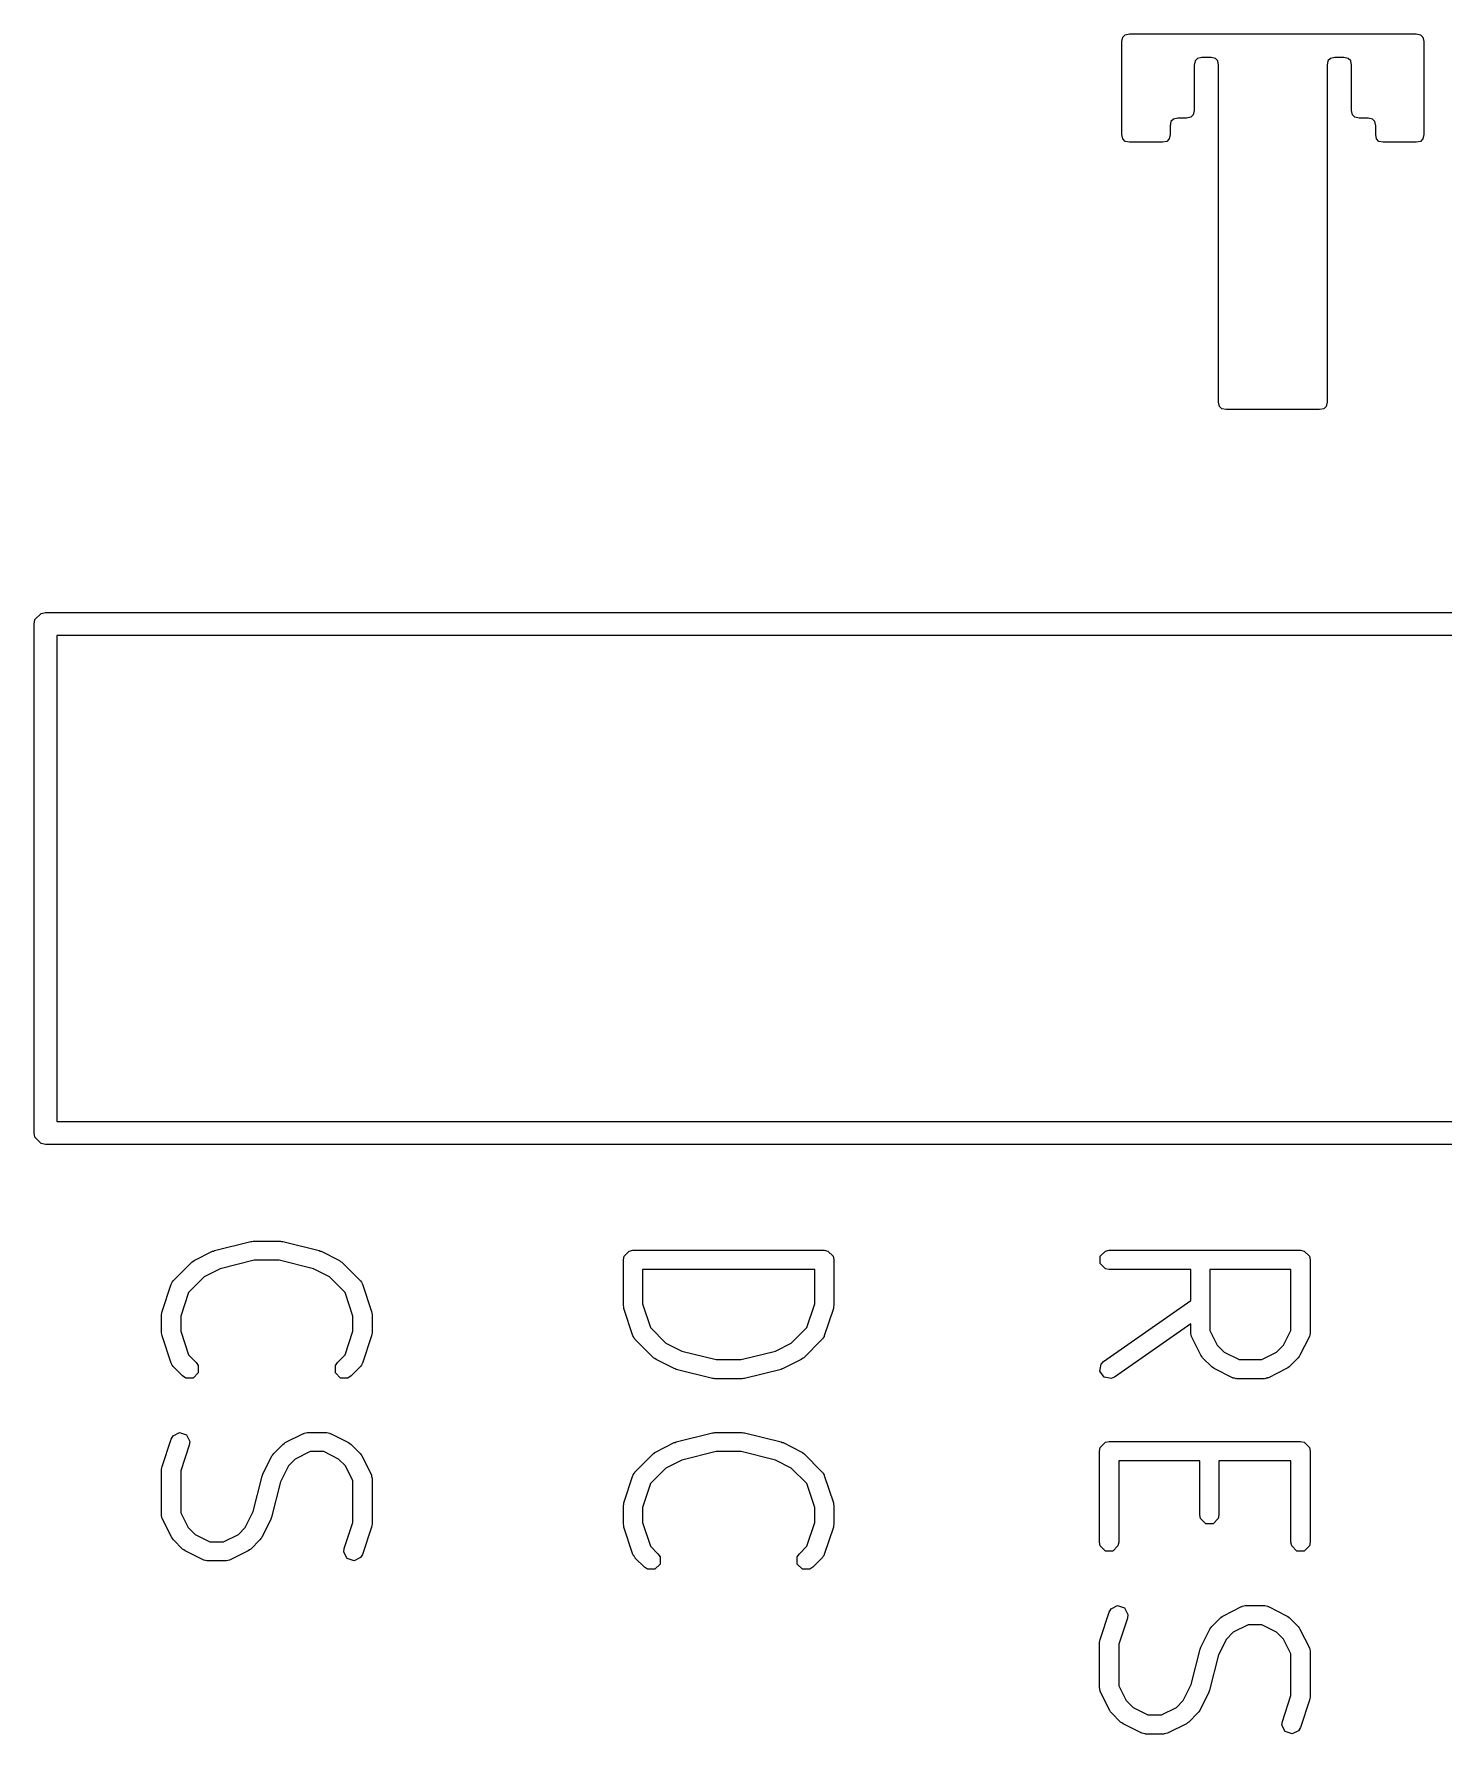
# Model space of a CAD drawing. Header units: millimetres. Extents: x 60 to 220, y -152 to -53.
# Drawn here: x 132.01 to 139.38, y -62.47 to -53.59 of the extents above; entities that cross this region are included whole.
import ezdxf

# ---------------------------------------------------------------- set-up
doc = ezdxf.new("R2010")
doc.units = ezdxf.units.MM
doc.layers.add('F.Silkscreen', color=41, linetype='CONTINUOUS', true_color=0xf2eda1)

msp = doc.modelspace()

# ---------------------------------------------------------------- linework, layer by layer
at = {"layer": 'F.Silkscreen', "linetype": 'CONTINUOUS'}
for p, q in [((137.711107, -53.590053), (137.733803, -53.585387)), ((137.733803, -53.585387), (139.232142, -53.585387)), ((139.232142, -53.585387), (139.254777, -53.590048)), ((137.69387, -53.625046), (137.698541, -53.602558)), ((137.69387, -54.111395), (137.69387, -53.625046)), ((137.698541, -53.602558), (137.711107, -53.590053)), ((139.254777, -53.590048), (139.267319, -53.602549)), ((139.267319, -53.602549), (139.271984, -53.625046)), ((139.271984, -53.625046), (139.271984, -54.111395)), ((138.076361, -53.72574), (138.071683, -53.748419)), ((138.071683, -53.748419), (138.071683, -53.985548)), ((138.088915, -53.713165), (138.076361, -53.72574)), ((138.111525, -53.708485), (138.088915, -53.713165)), ((138.159793, -53.708485), (138.111525, -53.708485)), ((138.182412, -53.713159), (138.159793, -53.708485)), ((138.194962, -53.725709), (138.182412, -53.713159)), ((138.199635, -53.748328), (138.194962, -53.725709)), ((138.199635, -55.509257), (138.199635, -53.748328)), ((138.770892, -53.725709), (138.766218, -53.748328)), ((138.766218, -53.748328), (138.766218, -55.509257)), ((138.783442, -53.713159), (138.770892, -53.725709)), ((138.80606, -53.708485), (138.783442, -53.713159)), ((138.85442, -53.708485), (138.80606, -53.708485)), ((138.87703, -53.713165), (138.85442, -53.708485)), ((138.889584, -53.72574), (138.87703, -53.713165)), ((138.894262, -53.748419), (138.889584, -53.72574)), ((138.894262, -53.985548), (138.894262, -53.748419)), ((137.962969, -54.030064), (137.950419, -54.042614)), ((137.985587, -54.02539), (137.962969, -54.030064)), ((138.031749, -54.02539), (137.985587, -54.02539)), ((138.054428, -54.020712), (138.031749, -54.02539)), ((138.067003, -54.008158), (138.054428, -54.020712)), ((138.071683, -53.985548), (138.067003, -54.008158)), ((138.898936, -54.008167), (138.894262, -53.985548)), ((138.911486, -54.020717), (138.898936, -54.008167)), ((138.934104, -54.02539), (138.911486, -54.020717)), ((138.980266, -54.02539), (138.934104, -54.02539)), ((139.002945, -54.030069), (138.980266, -54.02539)), ((139.01552, -54.042623), (139.002945, -54.030069)), ((137.698554, -54.134065), (137.69387, -54.111395)), ((137.945745, -54.111395), (137.94106, -54.134065)), ((137.950419, -54.042614), (137.945745, -54.065233)), ((137.945745, -54.065233), (137.945745, -54.111395)), ((139.0202, -54.065233), (139.01552, -54.042623)), ((139.0202, -54.111395), (139.0202, -54.065233)), ((139.024878, -54.134073), (139.0202, -54.111395)), ((139.271984, -54.111395), (139.267305, -54.134073)), ((137.711133, -54.146644), (137.698554, -54.134065)), ((137.733803, -54.151328), (137.711133, -54.146644)), ((137.905811, -54.151328), (137.733803, -54.151328)), ((137.928482, -54.146644), (137.905811, -54.151328)), ((137.94106, -54.134065), (137.928482, -54.146644)), ((139.037432, -54.146648), (139.024878, -54.134073)), ((139.060042, -54.151328), (139.037432, -54.146648)), ((139.232142, -54.151328), (139.060042, -54.151328)), ((139.254751, -54.146648), (139.232142, -54.151328)), ((139.267305, -54.134073), (139.254751, -54.146648)), ((138.204309, -55.531876), (138.199635, -55.509257)), ((138.216859, -55.544426), (138.204309, -55.531876)), ((138.761544, -55.531876), (138.748994, -55.544426)), ((138.766218, -55.509257), (138.761544, -55.531876)), ((138.239478, -55.5491), (138.216859, -55.544426)), ((138.726376, -55.5491), (138.239478, -55.5491)), ((138.748994, -55.544426), (138.726376, -55.5491)), ((132.047039, -56.614567), (132.07, -56.61)), ((132.07, -56.61), (149.91, -56.61)), ((132.01, -56.67), (132.014567, -56.647039)), ((132.01, -59.33), (132.01, -56.67)), ((132.014567, -56.647039), (132.047039, -56.614567)), ((132.13, -56.73), (132.13, -59.27)), ((149.85, -56.73), (132.13, -56.73)), ((132.13, -59.27), (149.85, -59.27)), ((132.014567, -59.352961), (132.01, -59.33)), ((132.047039, -59.385433), (132.014567, -59.352961)), ((132.07, -59.39), (132.047039, -59.385433)), ((149.91, -59.39), (132.07, -59.39)), ((132.952349, -59.945377), (133.142825, -59.897758)), ((133.142825, -59.897758), (133.148942, -59.89746)), ((133.148942, -59.89746), (133.154952, -59.896265)), ((133.154952, -59.896265), (133.297809, -59.896265)), ((133.297809, -59.896265), (133.303818, -59.89746)), ((133.303818, -59.89746), (133.309936, -59.897758)), ((133.309936, -59.897758), (133.500412, -59.945377)), ((132.846877, -59.996782), (132.942115, -59.949163)), ((132.942115, -59.949163), (132.947396, -59.947716)), ((132.947396, -59.947716), (132.952349, -59.945377)), ((133.500412, -59.945377), (133.505364, -59.947716)), ((133.505364, -59.947716), (133.510646, -59.949163)), ((133.510646, -59.949163), (133.605883, -59.996781)), ((135.08938, -59.993884), (135.093186, -59.97475)), ((135.093186, -59.97475), (135.120246, -59.94769)), ((135.120246, -59.94769), (135.13938, -59.943884)), ((135.13938, -59.943884), (136.13938, -59.943884)), ((136.13938, -59.943884), (136.158514, -59.94769)), ((136.158514, -59.94769), (136.185574, -59.97475)), ((136.185574, -59.97475), (136.18938, -59.993884)), ((137.581386, -59.97475), (137.608446, -59.94769)), ((137.581386, -60.013018), (137.581386, -59.97475)), ((137.608446, -59.94769), (137.62758, -59.943884)), ((137.62758, -59.943884), (138.62758, -59.943884)), ((138.62758, -59.943884), (138.646714, -59.94769)), ((138.646714, -59.94769), (138.673774, -59.97475)), ((138.673774, -59.97475), (138.67758, -59.993884)), ((132.738645, -60.101386), (132.833883, -60.006148)), ((132.833883, -60.006148), (132.840542, -60.001697)), ((132.840542, -60.001697), (132.846877, -59.996782)), ((132.981928, -60.041059), (132.898854, -60.082596)), ((133.161107, -59.996265), (132.981928, -60.041059)), ((133.291654, -59.996265), (133.161107, -59.996265)), ((133.470834, -60.04106), (133.291654, -59.996265)), ((133.553906, -60.082596), (133.470834, -60.04106)), ((133.605883, -59.996781), (133.612216, -60.001696)), ((133.612216, -60.001696), (133.618878, -60.006148)), ((133.618878, -60.006148), (133.714116, -60.101386)), ((135.08938, -60.231979), (135.08938, -59.993884)), ((136.08938, -60.043884), (135.18938, -60.043884)), ((135.18938, -60.043884), (135.18938, -60.223864)), ((136.08938, -60.223866), (136.08938, -60.043884)), ((136.18938, -59.993884), (136.18938, -60.231979)), ((137.608446, -60.040078), (137.581386, -60.013018)), ((137.62758, -60.043884), (137.608446, -60.040078)), ((138.053771, -60.043884), (137.62758, -60.043884)), ((138.053771, -60.205945), (138.053771, -60.043884)), ((138.57758, -60.043884), (138.153771, -60.043884)), ((138.153771, -60.043884), (138.153771, -60.363033)), ((138.57758, -60.363032), (138.57758, -60.043884)), ((138.67758, -59.993884), (138.67758, -60.374836)), ((132.678946, -60.263786), (132.726566, -60.120929)), ((132.726566, -60.120929), (132.727806, -60.118753)), ((132.727806, -60.117607), (132.732255, -60.110948)), ((132.727806, -60.118753), (132.727806, -60.117607)), ((132.732255, -60.110948), (132.736227, -60.103981)), ((132.736227, -60.103981), (132.737254, -60.103467)), ((132.737254, -60.103467), (132.738645, -60.101386)), ((132.817701, -60.163749), (132.77638, -60.287712)), ((132.898854, -60.082596), (132.817701, -60.163749)), ((133.635059, -60.163749), (133.553906, -60.082596)), ((133.67638, -60.287711), (133.635059, -60.163749)), ((133.714116, -60.101386), (133.715506, -60.103467)), ((133.715506, -60.103467), (133.716534, -60.103981)), ((133.716534, -60.103981), (133.720504, -60.110946)), ((133.720504, -60.110946), (133.724955, -60.117607)), ((133.724955, -60.117607), (133.724955, -60.118754)), ((133.724955, -60.118754), (133.726195, -60.12093)), ((133.726195, -60.12093), (133.773814, -60.263786)), ((135.090943, -60.23984), (135.08938, -60.231979)), ((135.091946, -60.247791), (135.090943, -60.23984)), ((135.139566, -60.390648), (135.091946, -60.247791)), ((135.18938, -60.223864), (135.230701, -60.347827)), ((136.048059, -60.347827), (136.08938, -60.223866)), ((136.186814, -60.247791), (136.139195, -60.390647)), ((136.187816, -60.23984), (136.186814, -60.247791)), ((136.18938, -60.231979), (136.187816, -60.23984)), ((137.598907, -60.52435), (138.053771, -60.205945)), ((132.67638, -60.279598), (132.677943, -60.271736)), ((132.67638, -60.374836), (132.67638, -60.279598)), ((132.677943, -60.271736), (132.678946, -60.263786)), ((132.77638, -60.287712), (132.77638, -60.366721)), ((133.67638, -60.366723), (133.67638, -60.287711)), ((133.773814, -60.263786), (133.774816, -60.271736)), ((133.774816, -60.271736), (133.77638, -60.279598)), ((133.77638, -60.279598), (133.77638, -60.374836)), ((138.053771, -60.328011), (137.656253, -60.606274)), ((138.053771, -60.374836), (138.053771, -60.328011)), ((132.677943, -60.382697), (132.67638, -60.374836)), ((132.678946, -60.390648), (132.677943, -60.382697)), ((132.726566, -60.533505), (132.678946, -60.390648)), ((132.77638, -60.366721), (132.817701, -60.490684)), ((133.635059, -60.490683), (133.67638, -60.366723)), ((133.773814, -60.390648), (133.726195, -60.533504)), ((133.774816, -60.382697), (133.773814, -60.390648)), ((133.77638, -60.374836), (133.774816, -60.382697)), ((135.140806, -60.392823), (135.139566, -60.390648)), ((135.140806, -60.39397), (135.140806, -60.392823)), ((135.145255, -60.400628), (135.140806, -60.39397)), ((135.149227, -60.407596), (135.145255, -60.400628)), ((135.150254, -60.408109), (135.149227, -60.407596)), ((135.151645, -60.410191), (135.150254, -60.408109)), ((135.246883, -60.505429), (135.151645, -60.410191)), ((135.230701, -60.347827), (135.311854, -60.42898)), ((135.311854, -60.42898), (135.394928, -60.470517)), ((135.883834, -60.470517), (135.966906, -60.428981)), ((135.966906, -60.428981), (136.048059, -60.347827)), ((136.127116, -60.410191), (136.031878, -60.505429)), ((136.128506, -60.408109), (136.127116, -60.410191)), ((136.129534, -60.407596), (136.128506, -60.408109)), ((136.133504, -60.40063), (136.129534, -60.407596)), ((136.137955, -60.39397), (136.133504, -60.40063)), ((136.139195, -60.390647), (136.137955, -60.392822)), ((136.137955, -60.392822), (136.137955, -60.39397)), ((138.054259, -60.377292), (138.053771, -60.374836)), ((138.053897, -60.378381), (138.054259, -60.377292)), ((138.056013, -60.386108), (138.053897, -60.378381)), ((138.057577, -60.39397), (138.056013, -60.386108)), ((138.058388, -60.394781), (138.057577, -60.39397)), ((138.05905, -60.397197), (138.058388, -60.394781)), ((138.106668, -60.492434), (138.05905, -60.397197)), ((138.153771, -60.363033), (138.192482, -60.440456)), ((138.538868, -60.440455), (138.57758, -60.363032)), ((138.672301, -60.397197), (138.624682, -60.492435)), ((138.672962, -60.394781), (138.672301, -60.397197)), ((138.673774, -60.39397), (138.672962, -60.394781)), ((138.675337, -60.386108), (138.673774, -60.39397)), ((138.677454, -60.378381), (138.675337, -60.386108)), ((138.67758, -60.374836), (138.677091, -60.377292)), ((138.677091, -60.377292), (138.677454, -60.378381)), ((132.817701, -60.490684), (132.856974, -60.529956)), ((133.595787, -60.529957), (133.635059, -60.490683)), ((135.253542, -60.509879), (135.246883, -60.505429)), ((135.259877, -60.514795), (135.253542, -60.509879)), ((135.355115, -60.562414), (135.259877, -60.514795)), ((135.394928, -60.470517), (135.574107, -60.515312)), ((135.574107, -60.515312), (135.704654, -60.515312)), ((135.704654, -60.515312), (135.883834, -60.470517)), ((136.018883, -60.514796), (135.923646, -60.562414)), ((136.025216, -60.50988), (136.018883, -60.514796)), ((136.031878, -60.505429), (136.025216, -60.50988)), ((138.111583, -60.498767), (138.106668, -60.492434)), ((138.116035, -60.505429), (138.111583, -60.498767)), ((138.163653, -60.553048), (138.116035, -60.505429)), ((138.192482, -60.440456), (138.228627, -60.4766)), ((138.228627, -60.4766), (138.306051, -60.515312)), ((138.306051, -60.515312), (138.425301, -60.515312)), ((138.425301, -60.515312), (138.502724, -60.4766)), ((138.502724, -60.4766), (138.538868, -60.440455)), ((138.615316, -60.50543), (138.567697, -60.553048)), ((138.61977, -60.498763), (138.615316, -60.50543)), ((138.624682, -60.492435), (138.61977, -60.498763)), ((132.727806, -60.53568), (132.726566, -60.533505)), ((132.727806, -60.536827), (132.727806, -60.53568)), ((132.732255, -60.543485), (132.727806, -60.536827)), ((132.736227, -60.550453), (132.732255, -60.543485)), ((132.737254, -60.550966), (132.736227, -60.550453)), ((132.738645, -60.553048), (132.737254, -60.550966)), ((132.786263, -60.600667), (132.738645, -60.553048)), ((132.802484, -60.611506), (132.786263, -60.600667)), ((132.867813, -60.584446), (132.840753, -60.611506)), ((132.856974, -60.529956), (132.867813, -60.546177)), ((132.867813, -60.546177), (132.867813, -60.584446)), ((133.584948, -60.546178), (133.595787, -60.529957)), ((133.584948, -60.584446), (133.584948, -60.546178)), ((133.612008, -60.611506), (133.584948, -60.584446)), ((133.666497, -60.600667), (133.650276, -60.611506)), ((133.714116, -60.553049), (133.666497, -60.600667)), ((133.715507, -60.550966), (133.714116, -60.553049)), ((133.716534, -60.550453), (133.715507, -60.550966)), ((133.7205, -60.543494), (133.716534, -60.550453)), ((133.724955, -60.536828), (133.7205, -60.543494)), ((133.726195, -60.533504), (133.724955, -60.535679)), ((133.724955, -60.535679), (133.724955, -60.536828)), ((135.360396, -60.56386), (135.355115, -60.562414)), ((135.365349, -60.5662), (135.360396, -60.56386)), ((135.555825, -60.613819), (135.365349, -60.5662)), ((135.913412, -60.5662), (135.722936, -60.613819)), ((135.918364, -60.56386), (135.913412, -60.5662)), ((135.923646, -60.562414), (135.918364, -60.56386)), ((137.578764, -60.576127), (137.585414, -60.538441)), ((137.600709, -60.607478), (137.578764, -60.576127)), ((137.585414, -60.538441), (137.598907, -60.52435)), ((137.638395, -60.614128), (137.600709, -60.607478)), ((137.656253, -60.606274), (137.638395, -60.614128)), ((138.170319, -60.557502), (138.163653, -60.553048)), ((138.176648, -60.562414), (138.170319, -60.557502)), ((138.271886, -60.610033), (138.176648, -60.562414)), ((138.554702, -60.562415), (138.459465, -60.610033)), ((138.561035, -60.557499), (138.554702, -60.562415)), ((138.567697, -60.553048), (138.561035, -60.557499)), ((132.840753, -60.611506), (132.802484, -60.611506)), ((133.650276, -60.611506), (133.612008, -60.611506)), ((135.561942, -60.614116), (135.555825, -60.613819)), ((135.567952, -60.615312), (135.561942, -60.614116)), ((135.710809, -60.615312), (135.567952, -60.615312)), ((135.716818, -60.614116), (135.710809, -60.615312)), ((135.722936, -60.613819), (135.716818, -60.614116)), ((138.274301, -60.610694), (138.271886, -60.610033)), ((138.275113, -60.611506), (138.274301, -60.610694)), ((138.282974, -60.613069), (138.275113, -60.611506)), ((138.290702, -60.615186), (138.282974, -60.613069)), ((138.29179, -60.614823), (138.290702, -60.615186)), ((138.294247, -60.615312), (138.29179, -60.614823)), ((138.437104, -60.615312), (138.294247, -60.615312)), ((138.43956, -60.614823), (138.437104, -60.615312)), ((138.440649, -60.615186), (138.43956, -60.614823)), ((138.448376, -60.613069), (138.440649, -60.615186)), ((138.456238, -60.611506), (138.448376, -60.613069)), ((138.457049, -60.610694), (138.456238, -60.611506)), ((138.459465, -60.610033), (138.457049, -60.610694)), ((132.678946, -61.07331), (132.726566, -60.930453)), ((132.726566, -60.930453), (132.736227, -60.913505)), ((132.736227, -60.913505), (132.770456, -60.896391)), ((132.770456, -60.896391), (132.80676, -60.908492)), ((132.821434, -60.962077), (132.77638, -61.097236)), ((132.80676, -60.908492), (132.823874, -60.942721)), ((132.823874, -60.942721), (132.821434, -60.962077)), ((133.262454, -61.006148), (133.310072, -60.958529)), ((133.310072, -60.958529), (133.316738, -60.954074)), ((133.316738, -60.954074), (133.323067, -60.949163)), ((133.323067, -60.949163), (133.418305, -60.901544)), ((133.418305, -60.901544), (133.42072, -60.900882)), ((133.42072, -60.900882), (133.421532, -60.900071)), ((133.421532, -60.900071), (133.429393, -60.898507)), ((133.429393, -60.898507), (133.437121, -60.896391)), ((133.437121, -60.896391), (133.438209, -60.896753)), ((133.438209, -60.896753), (133.440666, -60.896265)), ((133.440666, -60.896265), (133.535904, -60.896265)), ((133.535904, -60.896265), (133.53836, -60.896753)), ((133.53836, -60.896753), (133.539449, -60.896391)), ((133.539449, -60.896391), (133.547176, -60.898507)), ((133.547176, -60.898507), (133.555038, -60.900071)), ((133.555038, -60.900071), (133.555849, -60.900882)), ((133.555849, -60.900882), (133.558265, -60.901544)), ((133.558265, -60.901544), (133.653502, -60.949162)), ((133.653502, -60.949162), (133.659835, -60.954077)), ((133.659835, -60.954077), (133.666497, -60.958529)), ((133.666497, -60.958529), (133.714116, -61.006147)), ((135.259877, -60.996782), (135.355115, -60.949163)), ((135.355115, -60.949163), (135.360396, -60.947716)), ((135.360396, -60.947716), (135.365349, -60.945377)), ((135.365349, -60.945377), (135.555825, -60.897758)), ((135.555825, -60.897758), (135.561942, -60.89746)), ((135.561942, -60.89746), (135.567952, -60.896265)), ((135.567952, -60.896265), (135.710809, -60.896265)), ((135.710809, -60.896265), (135.716818, -60.89746)), ((135.716818, -60.89746), (135.722936, -60.897758)), ((135.722936, -60.897758), (135.913412, -60.945377)), ((135.913412, -60.945377), (135.918364, -60.947716)), ((135.918364, -60.947716), (135.923646, -60.949163)), ((135.923646, -60.949163), (136.018883, -60.996781)), ((137.581386, -60.97475), (137.608446, -60.94769)), ((137.608446, -60.94769), (137.62758, -60.943884)), ((137.62758, -60.943884), (138.62758, -60.943884)), ((138.62758, -60.943884), (138.646714, -60.94769)), ((138.646714, -60.94769), (138.673774, -60.97475)), ((133.205469, -61.11438), (133.253087, -61.019143)), ((133.253087, -61.019143), (133.258002, -61.012809)), ((133.258002, -61.012809), (133.262454, -61.006148)), ((133.375046, -61.034976), (133.338901, -61.07112)), ((133.45247, -60.996265), (133.375046, -61.034976)), ((133.524101, -60.996265), (133.45247, -60.996265)), ((133.601524, -61.034976), (133.524101, -60.996265)), ((133.637668, -61.071121), (133.601524, -61.034976)), ((133.714116, -61.006147), (133.71857, -61.012813)), ((133.71857, -61.012813), (133.723482, -61.019142)), ((133.723482, -61.019142), (133.771101, -61.11438)), ((135.151645, -61.101386), (135.246883, -61.006148)), ((135.246883, -61.006148), (135.253542, -61.001697)), ((135.253542, -61.001697), (135.259877, -60.996782)), ((135.394928, -61.041059), (135.311854, -61.082596)), ((135.574107, -60.996265), (135.394928, -61.041059)), ((135.704654, -60.996265), (135.574107, -60.996265)), ((135.883834, -61.04106), (135.704654, -60.996265)), ((135.966906, -61.082596), (135.883834, -61.04106)), ((136.018883, -60.996781), (136.025216, -61.001696)), ((136.025216, -61.001696), (136.031878, -61.006148)), ((136.031878, -61.006148), (136.127116, -61.101386)), ((137.57758, -60.993884), (137.581386, -60.97475)), ((137.57758, -61.470074), (137.57758, -60.993884)), ((138.10139, -61.043884), (137.67758, -61.043884)), ((137.67758, -61.043884), (137.67758, -61.470074)), ((138.10139, -61.327217), (138.10139, -61.043884)), ((138.57758, -61.043884), (138.20139, -61.043884)), ((138.20139, -61.043884), (138.20139, -61.327217)), ((138.57758, -61.470074), (138.57758, -61.043884)), ((138.673774, -60.97475), (138.67758, -60.993884)), ((138.67758, -60.993884), (138.67758, -61.470074)), ((132.67638, -61.089122), (132.677943, -61.08126)), ((132.67638, -61.327217), (132.67638, -61.089122)), ((132.677943, -61.08126), (132.678946, -61.07331)), ((132.77638, -61.097236), (132.77638, -61.315413)), ((133.155395, -61.309764), (133.201683, -61.124614)), ((133.201683, -61.124614), (133.204022, -61.119661)), ((133.204022, -61.119661), (133.205469, -61.11438)), ((133.338901, -61.07112), (133.297366, -61.154192)), ((133.67638, -61.148544), (133.637668, -61.071121)), ((133.771101, -61.11438), (133.771762, -61.116795)), ((133.771762, -61.116795), (133.772574, -61.117607)), ((133.772574, -61.117607), (133.774137, -61.125468)), ((133.774137, -61.125468), (133.776254, -61.133196)), ((133.776254, -61.133196), (133.775891, -61.134284)), ((133.775891, -61.134284), (133.77638, -61.136741)), ((133.77638, -61.136741), (133.77638, -61.374836)), ((135.091946, -61.263786), (135.139566, -61.120929)), ((135.139566, -61.120929), (135.140806, -61.118753)), ((135.140806, -61.117607), (135.145255, -61.110948)), ((135.140806, -61.118753), (135.140806, -61.117607)), ((135.145255, -61.110948), (135.149227, -61.103981)), ((135.149227, -61.103981), (135.150254, -61.103467)), ((135.150254, -61.103467), (135.151645, -61.101386)), ((135.311854, -61.082596), (135.230701, -61.163749)), ((136.048059, -61.163749), (135.966906, -61.082596)), ((136.127116, -61.101386), (136.128506, -61.103467)), ((136.128506, -61.103467), (136.129534, -61.103981)), ((136.129534, -61.103981), (136.133504, -61.110946)), ((136.133504, -61.110946), (136.137955, -61.117607)), ((136.137955, -61.117607), (136.137955, -61.118754)), ((136.137955, -61.118754), (136.139195, -61.12093)), ((136.139195, -61.12093), (136.186814, -61.263786)), ((133.297366, -61.154192), (133.251078, -61.339344)), ((133.67638, -61.366723), (133.67638, -61.148544)), ((135.230701, -61.163749), (135.18938, -61.287712)), ((136.08938, -61.287711), (136.048059, -61.163749)), ((132.77638, -61.315413), (132.815092, -61.392837)), ((133.113859, -61.392836), (133.155395, -61.309764)), ((135.08938, -61.279598), (135.090943, -61.271736)), ((135.08938, -61.374836), (135.08938, -61.279598)), ((135.090943, -61.271736), (135.091946, -61.263786)), ((135.18938, -61.287712), (135.18938, -61.366721)), ((136.08938, -61.366723), (136.08938, -61.287711)), ((136.186814, -61.263786), (136.187816, -61.271736)), ((136.187816, -61.271736), (136.18938, -61.279598)), ((136.18938, -61.279598), (136.18938, -61.374836)), ((132.676868, -61.329673), (132.67638, -61.327217)), ((132.676506, -61.330762), (132.676868, -61.329673)), ((132.678622, -61.338489), (132.676506, -61.330762)), ((132.680186, -61.346351), (132.678622, -61.338489)), ((132.680997, -61.347162), (132.680186, -61.346351)), ((132.681659, -61.349578), (132.680997, -61.347162)), ((132.729279, -61.444816), (132.681659, -61.349578)), ((132.815092, -61.392837), (132.851237, -61.428981)), ((133.077715, -61.428981), (133.113859, -61.392836)), ((133.247292, -61.349578), (133.199673, -61.444816)), ((133.248738, -61.344296), (133.247292, -61.349578)), ((133.251078, -61.339344), (133.248738, -61.344296)), ((133.631327, -61.501882), (133.67638, -61.366723)), ((133.773814, -61.390648), (133.726195, -61.533504)), ((133.774816, -61.382697), (133.773814, -61.390648)), ((133.77638, -61.374836), (133.774816, -61.382697)), ((135.090943, -61.382697), (135.08938, -61.374836)), ((135.091946, -61.390648), (135.090943, -61.382697)), ((135.139566, -61.533505), (135.091946, -61.390648)), ((135.18938, -61.366721), (135.230701, -61.490684)), ((136.048059, -61.490683), (136.08938, -61.366723)), ((136.186814, -61.390648), (136.139195, -61.533504)), ((136.187816, -61.382697), (136.186814, -61.390648)), ((136.18938, -61.374836), (136.187816, -61.382697)), ((138.105196, -61.346351), (138.10139, -61.327217)), ((138.132256, -61.373411), (138.105196, -61.346351)), ((138.170524, -61.373411), (138.132256, -61.373411)), ((138.197584, -61.346351), (138.170524, -61.373411)), ((138.20139, -61.327217), (138.197584, -61.346351)), ((132.734194, -61.45115), (132.729279, -61.444816)), ((132.738645, -61.45781), (132.734194, -61.45115)), ((132.786263, -61.505429), (132.738645, -61.45781)), ((132.851237, -61.428981), (132.928661, -61.467693)), ((132.928661, -61.467693), (133.000292, -61.467693)), ((133.000292, -61.467693), (133.077715, -61.428981)), ((133.190307, -61.457811), (133.142688, -61.505429)), ((133.194761, -61.451144), (133.190307, -61.457811)), ((133.199673, -61.444816), (133.194761, -61.451144)), ((135.230701, -61.490684), (135.269974, -61.529956)), ((136.008787, -61.529957), (136.048059, -61.490683)), ((137.581386, -61.489208), (137.57758, -61.470074)), ((137.608446, -61.516268), (137.581386, -61.489208)), ((137.673774, -61.489208), (137.646714, -61.516268)), ((137.67758, -61.470074), (137.673774, -61.489208)), ((138.581386, -61.489208), (138.57758, -61.470074)), ((138.608446, -61.516268), (138.581386, -61.489208)), ((138.673774, -61.489208), (138.646714, -61.516268)), ((138.67758, -61.470074), (138.673774, -61.489208)), ((132.792929, -61.509883), (132.786263, -61.505429)), ((132.799258, -61.514795), (132.792929, -61.509883)), ((132.894496, -61.562414), (132.799258, -61.514795)), ((132.896911, -61.563075), (132.894496, -61.562414)), ((132.897723, -61.563887), (132.896911, -61.563075)), ((132.905584, -61.56545), (132.897723, -61.563887)), ((132.913312, -61.567567), (132.905584, -61.56545)), ((132.9144, -61.567204), (132.913312, -61.567567)), ((132.916857, -61.567693), (132.9144, -61.567204)), ((133.012095, -61.567693), (132.916857, -61.567693)), ((133.014551, -61.567204), (133.012095, -61.567693)), ((133.01564, -61.567567), (133.014551, -61.567204)), ((133.023367, -61.56545), (133.01564, -61.567567)), ((133.031229, -61.563887), (133.023367, -61.56545)), ((133.03204, -61.563075), (133.031229, -61.563887)), ((133.034456, -61.562414), (133.03204, -61.563075)), ((133.129693, -61.514796), (133.034456, -61.562414)), ((133.136026, -61.50988), (133.129693, -61.514796)), ((133.142688, -61.505429), (133.136026, -61.50988)), ((133.628887, -61.521237), (133.631327, -61.501882)), ((133.646001, -61.555466), (133.628887, -61.521237)), ((133.682305, -61.567567), (133.646001, -61.555466)), ((133.716534, -61.550453), (133.682305, -61.567567)), ((133.726195, -61.533504), (133.716534, -61.550453)), ((135.140806, -61.53568), (135.139566, -61.533505)), ((135.140806, -61.536827), (135.140806, -61.53568)), ((135.145255, -61.543485), (135.140806, -61.536827)), ((135.149227, -61.550453), (135.145255, -61.543485)), ((135.150254, -61.550966), (135.149227, -61.550453)), ((135.151645, -61.553048), (135.150254, -61.550966)), ((135.199263, -61.600667), (135.151645, -61.553048)), ((135.280813, -61.584446), (135.253753, -61.611506)), ((135.269974, -61.529956), (135.280813, -61.546177)), ((135.280813, -61.546177), (135.280813, -61.584446)), ((135.997948, -61.546178), (136.008787, -61.529957)), ((135.997948, -61.584446), (135.997948, -61.546178)), ((136.025008, -61.611506), (135.997948, -61.584446)), ((136.127116, -61.553049), (136.079497, -61.600667)), ((136.128507, -61.550966), (136.127116, -61.553049)), ((136.129534, -61.550453), (136.128507, -61.550966)), ((136.1335, -61.543494), (136.129534, -61.550453)), ((136.137955, -61.536828), (136.1335, -61.543494)), ((136.139195, -61.533504), (136.137955, -61.535679)), ((136.137955, -61.535679), (136.137955, -61.536828)), ((137.646714, -61.516268), (137.608446, -61.516268)), ((138.646714, -61.516268), (138.608446, -61.516268)), ((135.215484, -61.611506), (135.199263, -61.600667)), ((135.253753, -61.611506), (135.215484, -61.611506)), ((136.063276, -61.611506), (136.025008, -61.611506)), ((136.079497, -61.600667), (136.063276, -61.611506)), ((137.580146, -61.978072), (137.627766, -61.835215)), ((137.627766, -61.835215), (137.637427, -61.818267)), ((137.637427, -61.818267), (137.671656, -61.801153)), ((137.671656, -61.801153), (137.70796, -61.813254)), ((137.70796, -61.813254), (137.725074, -61.847483)), ((137.725074, -61.847483), (137.722634, -61.866839)), ((138.217938, -61.858836), (138.224267, -61.853925)), ((138.224267, -61.853925), (138.319505, -61.806306)), ((138.319505, -61.806306), (138.32192, -61.805644)), ((138.32192, -61.805644), (138.322732, -61.804833)), ((138.322732, -61.804833), (138.330593, -61.803269)), ((138.330593, -61.803269), (138.338321, -61.801153)), ((138.338321, -61.801153), (138.339409, -61.801515)), ((138.339409, -61.801515), (138.341866, -61.801027)), ((138.341866, -61.801027), (138.437104, -61.801027)), ((138.437104, -61.801027), (138.43956, -61.801515)), ((138.43956, -61.801515), (138.440649, -61.801153)), ((138.440649, -61.801153), (138.448376, -61.803269)), ((138.448376, -61.803269), (138.456238, -61.804833)), ((138.456238, -61.804833), (138.457049, -61.805644)), ((138.457049, -61.805644), (138.459465, -61.806306)), ((138.459465, -61.806306), (138.554702, -61.853924)), ((138.554702, -61.853924), (138.561035, -61.858839)), ((137.722634, -61.866839), (137.67758, -62.001998)), ((138.106669, -62.019142), (138.154287, -61.923905)), ((138.154287, -61.923905), (138.159202, -61.917571)), ((138.159202, -61.917571), (138.163654, -61.91091)), ((138.163654, -61.91091), (138.211272, -61.863291)), ((138.211272, -61.863291), (138.217938, -61.858836)), ((138.276246, -61.939738), (138.240101, -61.975882)), ((138.35367, -61.901027), (138.276246, -61.939738)), ((138.425301, -61.901027), (138.35367, -61.901027)), ((138.502724, -61.939738), (138.425301, -61.901027)), ((138.538868, -61.975883), (138.502724, -61.939738)), ((138.561035, -61.858839), (138.567697, -61.863291)), ((138.567697, -61.863291), (138.615316, -61.910909)), ((138.615316, -61.910909), (138.61977, -61.917575)), ((138.61977, -61.917575), (138.624682, -61.923904)), ((138.624682, -61.923904), (138.672301, -62.019142)), ((137.57758, -61.993884), (137.579143, -61.986022)), ((137.57758, -62.231979), (137.57758, -61.993884)), ((137.579143, -61.986022), (137.580146, -61.978072)), ((137.67758, -62.001998), (137.67758, -62.220175)), ((138.056595, -62.214526), (138.102883, -62.029376)), ((138.102883, -62.029376), (138.105222, -62.024423)), ((138.105222, -62.024423), (138.106669, -62.019142)), ((138.240101, -61.975882), (138.198566, -62.058954)), ((138.57758, -62.053306), (138.538868, -61.975883)), ((138.672301, -62.019142), (138.672962, -62.021557)), ((138.672962, -62.021557), (138.673774, -62.022369)), ((138.673774, -62.022369), (138.675337, -62.03023)), ((138.675337, -62.03023), (138.677454, -62.037958)), ((138.198566, -62.058954), (138.152278, -62.244106)), ((138.57758, -62.271485), (138.57758, -62.053306)), ((138.677454, -62.037958), (138.677091, -62.039046)), ((138.677091, -62.039046), (138.67758, -62.041503)), ((138.67758, -62.041503), (138.67758, -62.279598)), ((137.578068, -62.234435), (137.57758, -62.231979)), ((137.577706, -62.235524), (137.578068, -62.234435)), ((137.579822, -62.243251), (137.577706, -62.235524)), ((137.581386, -62.251113), (137.579822, -62.243251)), ((137.582197, -62.251924), (137.581386, -62.251113)), ((137.582859, -62.25434), (137.582197, -62.251924)), ((137.630479, -62.349578), (137.582859, -62.25434)), ((137.67758, -62.220175), (137.716292, -62.297599)), ((137.716292, -62.297599), (137.752437, -62.333743)), ((137.978915, -62.333743), (138.015059, -62.297598)), ((138.015059, -62.297598), (138.056595, -62.214526)), ((138.148492, -62.25434), (138.100873, -62.349578)), ((138.149938, -62.249058), (138.148492, -62.25434)), ((138.152278, -62.244106), (138.149938, -62.249058)), ((138.532527, -62.406644), (138.57758, -62.271485)), ((138.675014, -62.29541), (138.627395, -62.438266)), ((138.676016, -62.287459), (138.675014, -62.29541)), ((138.67758, -62.279598), (138.676016, -62.287459)), ((137.635394, -62.355912), (137.630479, -62.349578)), ((137.639845, -62.362572), (137.635394, -62.355912)), ((137.687463, -62.410191), (137.639845, -62.362572)), ((137.752437, -62.333743), (137.829861, -62.372455)), ((137.829861, -62.372455), (137.901492, -62.372455)), ((137.901492, -62.372455), (137.978915, -62.333743)), ((138.091507, -62.362573), (138.043888, -62.410191)), ((138.095961, -62.355906), (138.091507, -62.362573)), ((138.100873, -62.349578), (138.095961, -62.355906)), ((137.694129, -62.414645), (137.687463, -62.410191)), ((137.700458, -62.419557), (137.694129, -62.414645)), ((137.795696, -62.467176), (137.700458, -62.419557)), ((137.798111, -62.467837), (137.795696, -62.467176)), ((137.798923, -62.468649), (137.798111, -62.467837)), ((137.806784, -62.470212), (137.798923, -62.468649)), ((137.814512, -62.472329), (137.806784, -62.470212)), ((137.8156, -62.471966), (137.814512, -62.472329)), ((137.818057, -62.472455), (137.8156, -62.471966)), ((137.913295, -62.472455), (137.818057, -62.472455)), ((137.915751, -62.471966), (137.913295, -62.472455)), ((137.91684, -62.472329), (137.915751, -62.471966)), ((137.924567, -62.470212), (137.91684, -62.472329)), ((137.932429, -62.468649), (137.924567, -62.470212)), ((137.93324, -62.467837), (137.932429, -62.468649)), ((137.935656, -62.467176), (137.93324, -62.467837)), ((138.030893, -62.419558), (137.935656, -62.467176)), ((138.037226, -62.414642), (138.030893, -62.419558)), ((138.043888, -62.410191), (138.037226, -62.414642)), ((138.530087, -62.425999), (138.532527, -62.406644)), ((138.547201, -62.460228), (138.530087, -62.425999)), ((138.583505, -62.472329), (138.547201, -62.460228)), ((138.617734, -62.455215), (138.583505, -62.472329)), ((138.627395, -62.438266), (138.617734, -62.455215))]:
    msp.add_line(p, q, dxfattribs=at)

doc.saveas('drawing.dxf')
